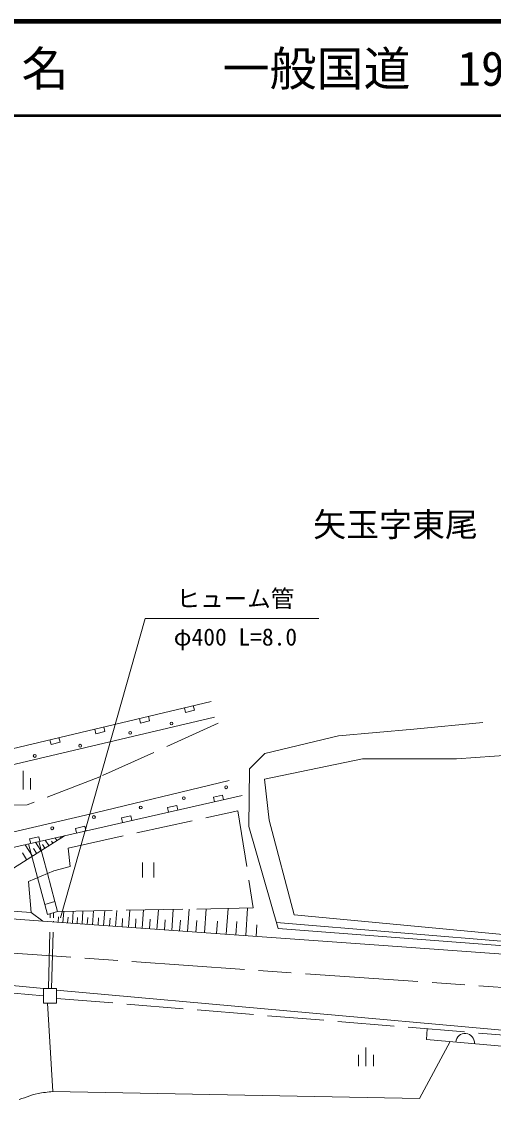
# Model space of a CAD drawing. Units: millimetres, scale not verified. Extents: x 40000 to 680000, y 20000 to 380000.
# Drawn here: x 195376 to 245546, y 265323 to 380000 of the extents above; entities that cross this region are included whole.
import ezdxf
from ezdxf.enums import TextEntityAlignment as Align

# ---------------------------------------------------------------- set-up
doc = ezdxf.new("R2010")
doc.units = ezdxf.units.MM
doc.header["$LTSCALE"] = 1000
for name, pattern in [('CHAIN', [18.5, 12, -1.5, 3.5, -1.5]), ('DASHED', [7.5, 6, -1.5]), ('DASHED_SPACED', [12, 6, -6])]:
    doc.linetypes.add(name, pattern=pattern)
for name, color, linetype, lineweight in [('M-BGD', 7, 'Continuous', 13), ('M-BMK', 2, 'CHAIN', 13), ('M-STR-HTXT', 7, 'Continuous', 13), ('M-TTL', 2, 'Continuous', 140), ('M-TTL-LINE', 7, 'Continuous', 50)]:
    doc.layers.add(name, color=color, linetype=linetype, lineweight=lineweight)
doc.layers.add('M-TTL-TXT', color=7, linetype='Continuous')
doc.styles.add('ＭＳ ゴシック', font='')
doc.styles.get('ＭＳ ゴシック').set_extended_font_data('MS Gothic')

msp = doc.modelspace()

# ---------------------------------------------------------------- linework, layer by layer
at = {"layer": 'M-BGD'}
for p, q in [((186594, 300773), (215543, 307675)), ((212684, 306994), (212800, 306507)), ((212800, 306507), (213753, 306734)), ((213753, 306734), (213637, 307221)), ((215895, 305985), (185608, 298871)), ((207921, 305858), (208037, 305371)), ((208037, 305371), (208990, 305599)), ((208990, 305599), (208874, 306085)), ((237095, 304717), (244420, 305421)), ((203157, 304722), (203273, 304236)), ((203273, 304236), (204226, 304463)), ((204226, 304463), (204110, 304949)), ((221248, 302111), (229066, 304013)), ((229066, 304013), (237095, 304717)), ((198394, 303586), (198510, 303100)), ((198510, 303100), (199463, 303327)), ((199463, 303327), (199347, 303813)), ((219628, 300491), (221248, 302111)), ((247678, 301996), (241621, 301574)), ((219557, 294363), (219628, 300491)), ((231619, 301574), (221195, 299390)), ((241621, 301574), (231619, 301574)), ((195539, 298294), (195539, 300294)), ((196339, 299494), (196339, 298294)), ((221195, 299390), (221688, 295024)), ((202160, 295578), (217444, 299241)), ((218818, 297656), (199942, 293386)), ((216753, 297702), (215776, 297480)), ((215776, 297480), (215886, 296993)), ((216863, 297214), (216753, 297702)), ((211867, 296596), (210890, 296375)), ((210890, 296375), (211000, 295887)), ((211977, 296109), (211867, 296596)), ((186172, 291845), (202160, 295578)), ((206981, 295491), (206003, 295270)), ((206003, 295270), (206114, 294782)), ((207091, 295003), (206981, 295491)), ((221688, 295024), (224364, 284952)), ((202095, 294386), (201117, 294165)), ((201117, 294165), (201228, 293677)), ((202205, 293898), (202095, 294386)), ((222656, 283516), (219557, 294363)), ((199942, 293386), (187193, 290463)), ((193039, 289019), (199942, 293386)), ((196522, 291222), (195759, 292427)), ((197209, 293272), (196232, 293048)), ((196232, 293048), (196344, 292561)), ((197425, 291794), (196864, 292680)), ((197320, 292785), (197209, 293272)), ((197848, 292061), (197614, 292430)), ((198270, 292329), (197898, 292917)), ((198693, 292596), (198554, 292816)), ((199115, 292863), (198931, 293154)), ((199538, 293131), (199493, 293202)), ((195908, 290834), (195458, 291544)), ((196973, 291508), (196643, 292031)), ((208225, 290523), (208225, 288923)), ((209425, 288923), (209425, 290523)), ((196112, 288526), (198823, 289635)), ((198929, 286378), (198136, 289354)), ((198823, 289635), (200549, 290111)), ((196411, 285198), (196112, 288526)), ((197837, 286070), (197078, 288921)), ((148824, 287734), (197652, 284291)), ((198929, 286378), (197837, 286070)), ((197837, 286070), (198119, 285013)), ((198929, 286378), (199211, 285321)), ((213021, 283185), (213193, 285570)), ((214810, 283056), (214993, 285602)), ((217143, 282893), (217334, 285644)), ((219206, 282750), (219409, 285680)), ((199211, 285321), (198119, 285013)), ((199278, 284174), (199319, 284749)), ((199776, 284138), (199862, 285333)), ((200275, 284102), (200320, 284722)), ((200774, 284066), (200866, 285351)), ((201290, 284029), (201338, 284695)), ((201807, 283992), (201906, 285369)), ((202360, 283952), (202412, 284666)), ((202914, 283912), (203021, 285389)), ((203508, 283870), (203563, 284635)), ((204102, 283827), (204216, 285410)), ((204739, 283781), (204798, 284601)), ((205375, 283735), (205497, 285433)), ((206058, 283686), (206121, 284566)), ((206741, 283637), (206872, 285458)), ((207473, 283584), (207541, 284527)), ((208205, 283531), (208346, 285484)), ((208990, 283475), (209063, 284486)), ((209775, 283418), (209926, 285512)), ((210560, 283362), (210638, 284444)), ((211345, 283305), (211506, 285540)), ((212183, 283245), (212266, 284400)), ((224364, 284952), (248523, 282698)), ((197652, 284291), (232869, 281756)), ((198779, 284210), (198784, 284286)), ((213916, 283120), (214004, 284353)), ((216112, 282964), (216204, 284295)), ((218175, 282822), (218273, 284242)), ((220305, 282674), (220390, 283899)), ((222476, 284149), (253700, 281536)), ((252731, 281192), (222656, 283516)), ((232869, 281756), (268861, 279150)), ((197721, 277138), (170084, 279621)), ((197721, 277138), (199103, 277138)), ((197721, 277138), (197721, 275558)), ((199103, 277138), (199103, 275558)), ((258621, 271602), (199103, 276933)), ((197721, 275558), (199103, 275558)), ((198141, 275558), (198689, 266168)), ((238435, 271712), (238497, 272851)), ((231992, 268860), (231992, 270860)), ((237674, 265428), (240931, 271487)), ((258570, 269896), (238435, 271712)), ((231192, 270060), (231192, 268860)), ((232792, 270060), (232792, 268860)), ((198689, 266168), (237674, 265428))]:
    msp.add_line(p, q, dxfattribs=at)
at = {"layer": 'M-BGD', "linetype": 'DASHED'}
for p, q in [((216282, 305351), (203710, 299646)), ((203710, 299646), (195962, 296652)), ((195962, 296652), (169761, 296054)), ((200320, 292065), (218386, 296045)), ((218386, 296045), (220006, 285691)), ((197078, 288921), (196122, 292510)), ((198136, 289354), (197228, 292764)), ((200549, 290111), (200320, 292065)), ((220006, 285691), (199211, 285321)), ((196411, 285198), (197652, 284291)), ((198223, 277138), (198426, 285100)), ((198573, 277138), (198779, 285199)), ((184578, 277512), (197721, 276343)), ((199103, 276076), (249307, 271948))]:
    msp.add_line(p, q, dxfattribs=at)
at = {"layer": 'M-BGD', "linetype": 'DASHED_SPACED'}
msp.add_line((166935, 287241), (196411, 285198), dxfattribs=at)
at = {"layer": 'M-BGD'}
msp.add_lwpolyline([(195133, 265323), (195418, 265409), (195702, 265503), (195984, 265603), (196265, 265703), (196548, 265798), (196834, 265884), (197123, 265957), (197317, 265996), (197511, 266028), (197707, 266055), (197903, 266078), (198100, 266100), (198297, 266121), (198493, 266143), (198689, 266168)], dxfattribs=at)
for centre in [(211317, 305316), (206914, 304330), (201597, 302956), (196772, 301864), (217127, 298536), (212620, 297374), (208041, 296388), (203076, 295367), (198639, 294170)]:
    msp.add_circle(centre, 150, dxfattribs=at)
msp.add_arc((242527, 271343), 1000, 354.84507, 174.84507, dxfattribs=at)
at = {"layer": 'M-BMK'}
msp.add_line((170189, 282583), (269489, 275610), dxfattribs=at)
at = {"layer": 'M-STR-HTXT'}
for p, q in [((199519, 284661), (208534, 316497)), ((208534, 316497), (226966, 316497))]:
    msp.add_line(p, q, dxfattribs=at)
at = {"layer": 'M-TTL'}
msp.add_line((680000, 380000), (40000, 380000), dxfattribs=at)
at = {"layer": 'M-TTL-LINE'}
msp.add_line((40000, 370000), (680000, 370000), dxfattribs=at)

# ---------------------------------------------------------------- texts
at = {"layer": 'M-BGD', "style": 'ＭＳ ゴシック'}
msp.add_text('矢玉字東尾', height=2566, dxfattribs=at).set_placement((235141, 326481), align=Align.MIDDLE_CENTER)
at = {"layer": 'M-STR-HTXT', "style": 'ＭＳ ゴシック'}
for s, p in [('ヒューム管', (218113, 318610)), ('φ400 L=8.0', (218113, 314525))]:
    msp.add_text(s, height=1833, dxfattribs=at).set_placement(p, align=Align.MIDDLE_CENTER)
at = {"layer": 'M-TTL-TXT', "style": 'ＭＳ ゴシック'}
for s, p in [('路 線 名', (180380, 375000)), ('一般国道\u3000191号', (216734, 375000))]:
    msp.add_text(s, height=3666, dxfattribs=at).set_placement(p, align=Align.MIDDLE_LEFT)

doc.saveas('drawing.dxf')
